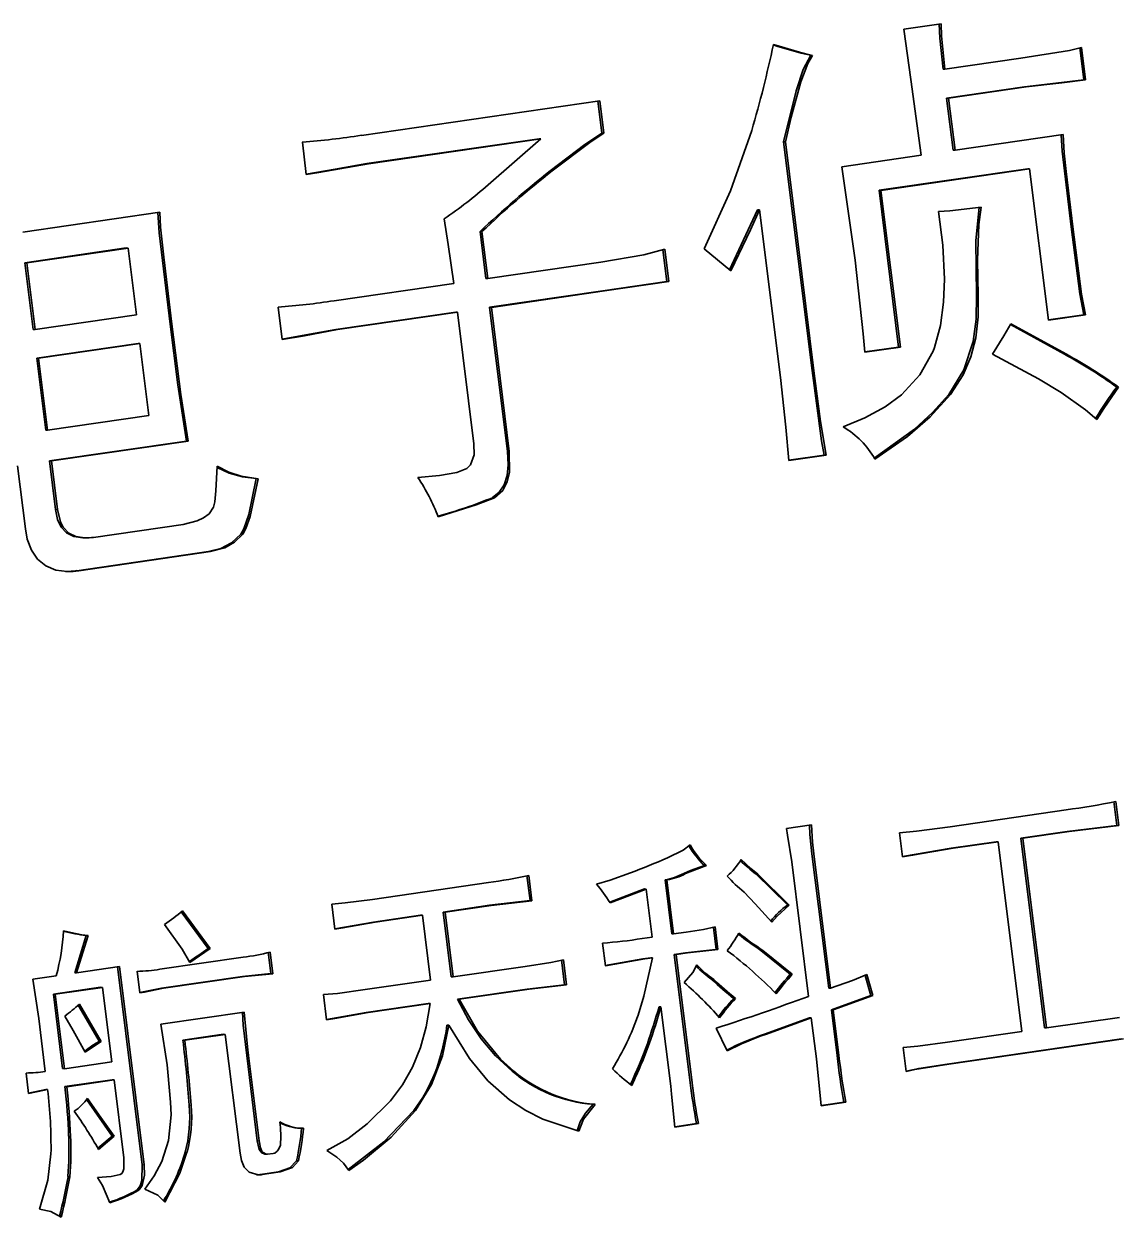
# Model space of a CAD drawing. Header units: millimetres. Extents: x -631 to 3210, y -561 to 2288.
# Drawn here: x 150.75 to 171.06, y -107.49 to -85.37 of the extents above; entities that cross this region are included whole.
import ezdxf

# ---------------------------------------------------------------- set-up
doc = ezdxf.new("R2010")
doc.units = ezdxf.units.MM
doc.layers.get('0').update_dxf_attribs({"lineweight": 18})

msp = doc.modelspace()

# ---------------------------------------------------------------- linework, layer by layer
at = {"color": 7, "lineweight": 35, "ltscale": 0.017392}
for p, q in [((167.07, -85.47), (167.759, -85.37)), ((170.438, -90.763), (169.75, -90.863))]:
    msp.add_line(p, q, dxfattribs=at)
at = {"color": 7, "lineweight": 35, "ltscale": 0.015144}
for p, q in [((170.404, -86.41), (170.33, -85.808)), ((161.432, -86.796), (161.507, -87.398)), ((155.99, -88.162), (155.916, -87.561))]:
    msp.add_line(p, q, dxfattribs=at)
at = {"color": 7, "lineweight": 35, "ltscale": 0.015147}
msp.add_line((170.364, -85.809), (170.439, -86.41), dxfattribs=at)
at = {"color": 7, "lineweight": 35, "ltscale": 0.000879148}
for p, q in [((165.342, -85.952), (165.377, -85.953)), ((167.797, -86.209), (167.832, -86.21)), ((170.404, -86.41), (170.439, -86.41)), ((167.863, -86.744), (167.898, -86.744)), ((160.305, -87.498), (160.34, -87.499)), ((166.609, -88.455), (166.644, -88.456)), ((164.358, -88.815), (164.393, -88.816)), ((159.212, -89.22), (159.247, -89.221)), ((152.684, -89.525), (152.649, -89.524)), ((150.806, -89.797), (150.77, -89.796)), ((162.675, -90.147), (162.71, -90.148)), ((158.76, -90.714), (158.795, -90.714)), ((150.924, -91.032), (150.959, -91.033)), ((152.905, -91.295), (152.87, -91.294)), ((171.016, -92.101), (171.052, -92.102)), ((153.765, -93.103), (153.8, -93.104)), ((151.227, -93.47), (151.263, -93.471)), ((155.062, -93.799), (155.098, -93.8)), ((159.442, -94.151), (159.477, -94.152)), ((162.765, -102.238), (162.801, -102.239)), ((164.454, -102.544), (164.419, -102.543)), ((164.963, -102.986), (164.998, -102.986)), ((152.211, -103.228), (152.176, -103.227)), ((160.779, -103.183), (160.814, -103.184)), ((163.544, -103.084), (163.509, -103.083)), ((151.334, -103.355), (151.299, -103.354)), ((163.913, -103.432), (163.948, -103.433)), ((165.725, -103.646), (165.761, -103.647)), ((154.452, -104.099), (154.487, -104.1)), ((152.186, -104.229), (152.151, -104.228)), ((151.471, -104.735), (151.506, -104.736)), ((151.157, -105.12), (151.192, -105.121)), ((151.512, -105.069), (151.547, -105.07)), ((161.309, -105.396), (161.345, -105.397)), ((165.96, -105.357), (165.995, -105.358)), ((163.224, -105.753), (163.26, -105.754)), ((155.806, -106.442), (155.842, -106.443)), ((152.855, -106.983), (152.89, -106.983))]:
    msp.add_line(p, q, dxfattribs=at)
at = {"color": 7, "lineweight": 35, "ltscale": 0.035597}
msp.add_line((167.832, -86.21), (169.241, -86.006), dxfattribs=at)
at = {"color": 7, "lineweight": 35, "ltscale": 0.036386}
for p, q in [((167.863, -86.744), (169.304, -86.535)), ((169.339, -86.536), (167.898, -86.744))]:
    msp.add_line(p, q, dxfattribs=at)
at = {"color": 7, "lineweight": 13, "ltscale": 0.000879148}
for p, q in [((169.304, -86.535), (169.339, -86.536)), ((157.11, -87.96), (157.145, -87.961)), ((160.513, -88.093), (160.548, -88.094)), ((168.449, -90.405), (168.414, -90.404)), ((156.536, -91.035), (156.571, -91.036)), ((167.902, -92.238), (167.937, -92.239)), ((159.719, -93.295), (159.754, -93.296)), ((154.179, -95.151), (154.214, -95.152)), ((151.735, -95.505), (151.77, -95.505)), ((170.097, -100.338), (170.132, -100.339)), ((159.384, -101.708), (159.419, -101.709)), ((163.021, -102.587), (163.056, -102.587)), ((162.228, -102.701), (162.264, -102.702)), ((160.087, -103.261), (160.122, -103.262)), ((164.485, -104.098), (164.52, -104.098)), ((157.981, -105.509), (158.016, -105.51)), ((151.584, -105.988), (151.619, -105.989)), ((155.08, -106.071), (155.115, -106.072)), ((155.137, -106.698), (155.172, -106.698))]:
    msp.add_line(p, q, dxfattribs=at)
at = {"color": 7, "lineweight": 35, "ltscale": 0.111576}
msp.add_line((157.015, -87.436), (161.432, -86.796), dxfattribs=at)
at = {"color": 7, "lineweight": 35, "ltscale": 0.015145}
msp.add_line((161.472, -87.397), (161.397, -86.796), dxfattribs=at)
at = {"color": 7, "lineweight": 35, "ltscale": 0.024403}
msp.add_line((167.984, -87.712), (167.863, -86.744), dxfattribs=at)
at = {"color": 7, "lineweight": 35, "ltscale": 0.0244}
msp.add_line((167.898, -86.744), (168.018, -87.713), dxfattribs=at)
at = {"color": 7, "lineweight": 35, "ltscale": 0.080691}
for p, q in [((157.11, -87.96), (160.305, -87.498)), ((160.34, -87.499), (157.145, -87.961))]:
    msp.add_line(p, q, dxfattribs=at)
at = {"color": 7, "lineweight": 35, "ltscale": 0.032477}
msp.add_line((159.362, -88.354), (160.34, -87.499), dxfattribs=at)
at = {"color": 7, "lineweight": 35, "ltscale": 0.00087913}
for p, q in [((161.472, -87.397), (161.507, -87.398)), ((164.875, -87.556), (164.84, -87.555)), ((165.594, -93.362), (165.629, -93.363)), ((168.781, -100.529), (168.816, -100.53)), ((164.363, -101.129), (164.328, -101.128)), ((158.11, -101.892), (158.145, -101.893)), ((151.73, -102.958), (151.695, -102.957)), ((165.676, -103.245), (165.711, -103.246)), ((166.458, -103.381), (166.493, -103.382)), ((158.25, -103.527), (158.285, -103.528)), ((158.598, -103.93), (158.633, -103.931)), ((152.389, -104.942), (152.424, -104.943)), ((155.221, -106.321), (155.256, -106.322))]:
    msp.add_line(p, q, dxfattribs=at)
at = {"color": 7, "lineweight": 35, "ltscale": 0.106863}
for p, q in [((165.367, -91.797), (164.84, -87.555)), ((164.875, -87.556), (165.402, -91.798))]:
    msp.add_line(p, q, dxfattribs=at)
at = {"color": 7, "lineweight": 35, "ltscale": 0.050644}
msp.add_line((168.018, -87.713), (170.023, -87.423), dxfattribs=at)
at = {"color": 7, "lineweight": 35, "ltscale": 0.0372}
msp.add_line((165.92, -88.017), (167.392, -87.804), dxfattribs=at)
at = {"color": 7, "lineweight": 35, "ltscale": 0.00085474}
for p, q in [((167.984, -87.712), (168.018, -87.713)), ((169.366, -88.056), (169.4, -88.057)), ((159.32, -90.088), (159.354, -90.089)), ((151.157, -92.902), (151.191, -92.903)), ((162.641, -101.236), (162.676, -101.237)), ((162.259, -101.405), (162.293, -101.406)), ((160.139, -101.621), (160.173, -101.622)), ((164.91, -101.701), (164.944, -101.702)), ((151.908, -102.269), (151.942, -102.27)), ((154.204, -102.509), (154.17, -102.508)), ((162.813, -102.617), (162.848, -102.618)), ((162.375, -102.68), (162.409, -102.681)), ((155.367, -102.975), (155.333, -102.974)), ((158.678, -103.034), (158.712, -103.035)), ((158.793, -103.448), (158.827, -103.449)), ((162.53, -103.587), (162.564, -103.588)), ((169.679, -103.98), (169.713, -103.981)), ((151.571, -106.738), (151.605, -106.739))]:
    msp.add_line(p, q, dxfattribs=at)
at = {"color": 7, "lineweight": 35, "ltscale": 0.069639}
msp.add_line((166.609, -88.455), (169.366, -88.056), dxfattribs=at)
at = {"color": 7, "lineweight": 35, "ltscale": 0.069615}
msp.add_line((169.4, -88.057), (166.644, -88.456), dxfattribs=at)
at = {"color": 7, "lineweight": 35, "ltscale": 0.070683}
msp.add_line((169.75, -90.863), (169.4, -88.057), dxfattribs=at)
at = {"color": 7, "lineweight": 35, "ltscale": 0.073209}
msp.add_line((166.972, -91.361), (166.609, -88.455), dxfattribs=at)
at = {"color": 7, "lineweight": 35, "ltscale": 0.073205}
msp.add_line((166.644, -88.456), (167.006, -91.362), dxfattribs=at)
at = {"color": 7, "lineweight": 35, "ltscale": 0.064089}
for p, q in [((150.734, -89.229), (153.271, -88.862)), ((151.227, -93.47), (153.765, -93.103)), ((153.8, -93.104), (151.263, -93.471))]:
    msp.add_line(p, q, dxfattribs=at)
at = {"color": 7, "lineweight": 35, "ltscale": 0.03066}
msp.add_line((163.839, -89.926), (164.358, -88.815), dxfattribs=at)
at = {"color": 7, "lineweight": 35, "ltscale": 0.078255}
msp.add_line((164.78, -91.922), (164.393, -88.816), dxfattribs=at)
at = {"color": 7, "lineweight": 35, "ltscale": 0.021879}
msp.add_line((159.32, -90.088), (159.212, -89.22), dxfattribs=at)
at = {"color": 7, "lineweight": 35, "ltscale": 0.021876}
msp.add_line((159.247, -89.221), (159.354, -90.089), dxfattribs=at)
at = {"color": 7, "lineweight": 35, "ltscale": 0.047463}
for p, q in [((150.77, -89.796), (152.649, -89.524)), ((152.684, -89.525), (150.806, -89.797)), ((150.959, -91.033), (152.838, -90.761)), ((150.991, -91.566), (152.87, -91.294))]:
    msp.add_line(p, q, dxfattribs=at)
at = {"color": 7, "lineweight": 35, "ltscale": 0.031132}
for p, q in [((152.838, -90.761), (152.684, -89.525)), ((150.924, -91.032), (150.77, -89.796)), ((150.806, -89.797), (150.959, -91.033))]:
    msp.add_line(p, q, dxfattribs=at)
at = {"color": 7, "lineweight": 35, "ltscale": 0.014888}
msp.add_line((162.675, -90.147), (162.601, -89.556), dxfattribs=at)
at = {"color": 7, "lineweight": 35, "ltscale": 0.015148}
for p, q in [((162.635, -89.546), (162.71, -90.148)), ((155.542, -91.219), (155.467, -90.618))]:
    msp.add_line(p, q, dxfattribs=at)
at = {"color": 7, "lineweight": 35, "ltscale": 0.015997}
msp.add_line((163.864, -89.946), (163.368, -89.542), dxfattribs=at)
at = {"color": 7, "lineweight": 35, "ltscale": 0.053013}
for p, q in [((159.354, -90.089), (161.453, -89.785)), ((159.387, -90.623), (161.485, -90.319)), ((161.519, -90.32), (159.421, -90.624))]:
    msp.add_line(p, q, dxfattribs=at)
at = {"color": 7, "lineweight": 35, "ltscale": 0.05617}
for p, q in [((156.505, -90.502), (158.728, -90.18)), ((156.536, -91.035), (158.76, -90.714)), ((158.795, -90.714), (156.571, -91.036))]:
    msp.add_line(p, q, dxfattribs=at)
at = {"color": 7, "lineweight": 35, "ltscale": 0.030047}
msp.add_line((161.485, -90.319), (162.675, -90.147), dxfattribs=at)
at = {"color": 7, "lineweight": 35, "ltscale": 0.030071}
msp.add_line((162.71, -90.148), (161.519, -90.32), dxfattribs=at)
at = {"color": 7, "lineweight": 35, "ltscale": 0.000854722}
for p, q in [((159.387, -90.623), (159.421, -90.624)), ((170.404, -90.762), (170.438, -90.763)), ((151.025, -91.567), (150.991, -91.566)), ((166.972, -91.361), (167.006, -91.362)), ((171.018, -100.228), (171.053, -100.228)), ((169.241, -100.462), (169.275, -100.463)), ((163.374, -100.972), (163.408, -100.972)), ((158.528, -101.832), (158.562, -101.833)), ((163.623, -102.528), (163.589, -102.527)), ((165.319, -103.795), (165.353, -103.796)), ((153.701, -104.208), (153.735, -104.209)), ((152.426, -105.985), (152.391, -105.984))]:
    msp.add_line(p, q, dxfattribs=at)
at = {"color": 7, "lineweight": 35, "ltscale": 0.067314}
msp.add_line((159.719, -93.295), (159.387, -90.623), dxfattribs=at)
at = {"color": 7, "lineweight": 35, "ltscale": 0.067318}
msp.add_line((159.421, -90.624), (159.754, -93.296), dxfattribs=at)
at = {"color": 7, "lineweight": 35, "ltscale": 0.061427}
msp.add_line((159.098, -93.153), (158.795, -90.714), dxfattribs=at)
at = {"color": 7, "lineweight": 35, "ltscale": 0.016552}
msp.add_line((169.749, -90.857), (170.404, -90.762), dxfattribs=at)
at = {"color": 7, "lineweight": 35, "ltscale": 0.02854}
msp.add_line((170.049, -91.493), (169.049, -90.943), dxfattribs=at)
at = {"color": 7, "lineweight": 35, "ltscale": 0.029295}
msp.add_line((169.056, -90.929), (170.083, -91.494), dxfattribs=at)
at = {"color": 7, "lineweight": 35, "ltscale": 0.047487}
for p, q in [((152.905, -91.295), (151.025, -91.567)), ((151.191, -92.903), (153.071, -92.631))]:
    msp.add_line(p, q, dxfattribs=at)
at = {"color": 7, "lineweight": 35, "ltscale": 0.033657}
for p, q in [((153.071, -92.631), (152.905, -91.295)), ((151.157, -92.902), (150.991, -91.566))]:
    msp.add_line(p, q, dxfattribs=at)
at = {"color": 7, "lineweight": 35, "ltscale": 0.033658}
msp.add_line((151.025, -91.567), (151.191, -92.903), dxfattribs=at)
at = {"color": 7, "lineweight": 35, "ltscale": 0.015763}
msp.add_line((166.348, -91.451), (166.972, -91.361), dxfattribs=at)
at = {"color": 7, "lineweight": 35, "ltscale": 0.016602}
msp.add_line((167.006, -91.362), (166.348, -91.457), dxfattribs=at)
at = {"color": 7, "lineweight": 13, "ltscale": 0.00085474}
for p, q in [((170.083, -91.494), (170.049, -91.493)), ((154.81, -94.827), (154.776, -94.827)), ((162.988, -101.118), (163.022, -101.119)), ((153.819, -105.415), (153.853, -105.416))]:
    msp.add_line(p, q, dxfattribs=at)
at = {"color": 7, "lineweight": 35, "ltscale": 0.02272}
msp.add_line((151.34, -94.372), (151.227, -93.47), dxfattribs=at)
at = {"color": 7, "lineweight": 35, "ltscale": 0.022719}
msp.add_line((151.263, -93.471), (151.375, -94.373), dxfattribs=at)
at = {"color": 7, "lineweight": 35, "ltscale": 0.016528}
msp.add_line((164.939, -93.457), (165.594, -93.362), dxfattribs=at)
at = {"color": 7, "lineweight": 35, "ltscale": 0.017416}
msp.add_line((165.629, -93.363), (164.939, -93.463), dxfattribs=at)
at = {"color": 7, "lineweight": 35, "ltscale": 0.029451}
msp.add_line((150.781, -94.731), (150.636, -93.562), dxfattribs=at)
at = {"color": 7, "lineweight": 13, "ltscale": 0.00087913}
for p, q in [((151.34, -94.372), (151.375, -94.373)), ((167.946, -100.65), (167.981, -100.65)), ((157.233, -102.019), (157.268, -102.02)), ((154.807, -103.028), (154.843, -103.029)), ((153.305, -103.245), (153.34, -103.246)), ((157.101, -103.693), (157.137, -103.694)), ((162.313, -104.274), (162.348, -104.275)), ((152.946, -106.516), (152.981, -106.517)), ((155.471, -106.649), (155.506, -106.65))]:
    msp.add_line(p, q, dxfattribs=at)
at = {"color": 7, "lineweight": 35, "ltscale": 0.041912}
msp.add_line((152.045, -94.888), (153.704, -94.647), dxfattribs=at)
at = {"color": 7, "lineweight": 35, "ltscale": 0.001026}
msp.add_line((151.845, -94.898), (151.886, -94.899), dxfattribs=at)
at = {"color": 7, "lineweight": 35, "ltscale": 0.061721}
for p, q in [((151.735, -95.505), (154.179, -95.151)), ((154.214, -95.152), (151.77, -95.505))]:
    msp.add_line(p, q, dxfattribs=at)
at = {"color": 7, "lineweight": 35, "ltscale": 0.054345}
msp.add_line((167.931, -100.25), (170.082, -99.938), dxfattribs=at)
at = {"color": 7, "lineweight": 35, "ltscale": 0.01122}
for p, q in [((171.018, -100.228), (170.963, -99.782)), ((167.044, -100.809), (166.988, -100.363)), ((167.114, -104.788), (167.058, -104.343))]:
    msp.add_line(p, q, dxfattribs=at)
at = {"color": 7, "lineweight": 35, "ltscale": 0.011216}
msp.add_line((170.998, -99.783), (171.053, -100.228), dxfattribs=at)
at = {"color": 7, "lineweight": 35, "ltscale": 0.011594}
msp.add_line((164.895, -100.281), (165.354, -100.215), dxfattribs=at)
at = {"color": 7, "lineweight": 35, "ltscale": 0.02161}
for p, q in [((169.241, -100.462), (170.097, -100.338)), ((158.528, -101.832), (159.384, -101.708))]:
    msp.add_line(p, q, dxfattribs=at)
at = {"color": 7, "lineweight": 35, "ltscale": 0.021634}
for p, q in [((170.132, -100.339), (169.275, -100.463)), ((159.419, -101.709), (158.562, -101.833))]:
    msp.add_line(p, q, dxfattribs=at)
at = {"color": 7, "lineweight": 35, "ltscale": 0.023212}
msp.add_line((170.097, -100.338), (171.018, -100.228), dxfattribs=at)
at = {"color": 7, "lineweight": 35, "ltscale": 0.023188}
msp.add_line((171.053, -100.228), (170.132, -100.339), dxfattribs=at)
at = {"color": 7, "lineweight": 35, "ltscale": 0.021092}
for p, q in [((167.946, -100.65), (168.781, -100.529)), ((168.816, -100.53), (167.981, -100.65))]:
    msp.add_line(p, q, dxfattribs=at)
at = {"color": 7, "lineweight": 35, "ltscale": 0.088632}
for p, q in [((169.254, -104.048), (168.816, -100.53)), ((169.275, -100.463), (169.713, -103.981))]:
    msp.add_line(p, q, dxfattribs=at)
at = {"color": 7, "lineweight": 35, "ltscale": 0.088631}
msp.add_line((169.679, -103.98), (169.241, -100.462), dxfattribs=at)
at = {"color": 7, "lineweight": 35, "ltscale": 0.062829}
for p, q in [((165.676, -103.245), (165.365, -100.751)), ((165.4, -100.752), (165.711, -103.246))]:
    msp.add_line(p, q, dxfattribs=at)
at = {"color": 7, "lineweight": 35, "ltscale": 0.022881}
msp.add_line((167.044, -100.803), (167.946, -100.65), dxfattribs=at)
at = {"color": 7, "lineweight": 35, "ltscale": 0.010316}
msp.add_line((163.408, -100.972), (163.022, -101.119), dxfattribs=at)
at = {"color": 7, "lineweight": 35, "ltscale": 0.062826}
msp.add_line((165.304, -103.395), (164.994, -100.902), dxfattribs=at)
at = {"color": 7, "lineweight": 35, "ltscale": 0.05432}
msp.add_line((157.216, -101.597), (159.366, -101.286), dxfattribs=at)
at = {"color": 7, "lineweight": 35, "ltscale": 0.011781}
for p, q in [((160.139, -101.621), (160.08, -101.154)), ((156.519, -102.151), (156.461, -101.684))]:
    msp.add_line(p, q, dxfattribs=at)
at = {"color": 7, "lineweight": 35, "ltscale": 0.011779}
for p, q in [((160.115, -101.155), (160.173, -101.622)), ((156.366, -103.828), (156.308, -103.36))]:
    msp.add_line(p, q, dxfattribs=at)
at = {"color": 7, "lineweight": 35, "ltscale": 0.025242}
msp.add_line((162.765, -102.238), (162.641, -101.236), dxfattribs=at)
at = {"color": 7, "lineweight": 35, "ltscale": 0.025245}
msp.add_line((162.676, -101.237), (162.801, -102.239), dxfattribs=at)
at = {"color": 7, "lineweight": 35, "ltscale": 0.020422}
msp.add_line((164.91, -101.701), (164.328, -101.128), dxfattribs=at)
at = {"color": 7, "lineweight": 35, "ltscale": 0.020405}
msp.add_line((164.363, -101.129), (164.944, -101.702), dxfattribs=at)
at = {"color": 7, "lineweight": 35, "ltscale": 0.017193}
msp.add_line((161.616, -101.65), (162.259, -101.405), dxfattribs=at)
at = {"color": 7, "lineweight": 35, "ltscale": 0.017903}
msp.add_line((162.293, -101.406), (161.624, -101.661), dxfattribs=at)
at = {"color": 7, "lineweight": 35, "ltscale": 0.02244}
msp.add_line((162.404, -102.297), (162.293, -101.406), dxfattribs=at)
at = {"color": 7, "lineweight": 35, "ltscale": 0.018996}
msp.add_line((159.384, -101.708), (160.139, -101.621), dxfattribs=at)
at = {"color": 7, "lineweight": 35, "ltscale": 0.018971}
for p, q in [((160.173, -101.622), (159.419, -101.709)), ((153.701, -104.208), (154.452, -104.099))]:
    msp.add_line(p, q, dxfattribs=at)
at = {"color": 7, "lineweight": 35, "ltscale": 0.021044}
msp.add_line((154.17, -102.508), (153.671, -101.83), dxfattribs=at)
at = {"color": 7, "lineweight": 35, "ltscale": 0.021609}
msp.add_line((153.692, -101.812), (154.204, -102.509), dxfattribs=at)
at = {"color": 7, "lineweight": 35, "ltscale": 0.022152}
for p, q in [((157.233, -102.019), (158.11, -101.892)), ((158.145, -101.893), (157.268, -102.02)), ((151.299, -103.354), (152.176, -103.227)), ((152.211, -103.228), (151.334, -103.355)), ((165.353, -103.796), (164.52, -104.098)), ((151.506, -104.736), (152.383, -104.609)), ((151.512, -105.069), (152.389, -104.942)), ((152.424, -104.943), (151.547, -105.07))]:
    msp.add_line(p, q, dxfattribs=at)
at = {"color": 7, "lineweight": 35, "ltscale": 0.030292}
for p, q in [((158.295, -103.095), (158.145, -101.893)), ((158.562, -101.833), (158.712, -103.035))]:
    msp.add_line(p, q, dxfattribs=at)
at = {"color": 7, "lineweight": 35, "ltscale": 0.030291}
msp.add_line((158.678, -103.034), (158.528, -101.832), dxfattribs=at)
at = {"color": 7, "lineweight": 35, "ltscale": 0.018146}
msp.add_line((156.518, -102.145), (157.233, -102.019), dxfattribs=at)
at = {"color": 7, "lineweight": 35, "ltscale": 0.010362}
msp.add_line((163.589, -102.527), (163.537, -102.116), dxfattribs=at)
at = {"color": 7, "lineweight": 35, "ltscale": 0.010658}
msp.add_line((163.57, -102.105), (163.623, -102.528), dxfattribs=at)
at = {"color": 7, "lineweight": 35, "ltscale": 0.018007}
msp.add_line((151.695, -102.957), (151.908, -102.269), dxfattribs=at)
at = {"color": 7, "lineweight": 35, "ltscale": 0.017999}
msp.add_line((151.942, -102.27), (151.73, -102.958), dxfattribs=at)
at = {"color": 7, "lineweight": 35, "ltscale": 0.004761}
msp.add_line((162.216, -102.324), (162.404, -102.297), dxfattribs=at)
at = {"color": 7, "lineweight": 35, "ltscale": 0.005797}
msp.add_line((162.801, -102.239), (163.03, -102.206), dxfattribs=at)
at = {"color": 7, "lineweight": 35, "ltscale": 0.011317}
msp.add_line((154.204, -102.509), (153.832, -102.767), dxfattribs=at)
at = {"color": 7, "lineweight": 35, "ltscale": 0.010097}
msp.add_line((155.333, -102.974), (155.283, -102.574), dxfattribs=at)
at = {"color": 7, "lineweight": 35, "ltscale": 0.010098}
for p, q in [((155.317, -102.574), (155.367, -102.975)), ((152.903, -103.332), (152.853, -102.931))]:
    msp.add_line(p, q, dxfattribs=at)
at = {"color": 7, "lineweight": 35, "ltscale": 0.010659}
msp.add_line((161.535, -102.83), (161.482, -102.407), dxfattribs=at)
at = {"color": 7, "lineweight": 35, "ltscale": 0.005255}
msp.add_line((162.813, -102.617), (163.021, -102.587), dxfattribs=at)
at = {"color": 7, "lineweight": 35, "ltscale": 0.060022}
msp.add_line((163.109, -104.999), (162.813, -102.617), dxfattribs=at)
at = {"color": 7, "lineweight": 35, "ltscale": 0.005279}
msp.add_line((163.056, -102.587), (162.848, -102.618), dxfattribs=at)
at = {"color": 7, "lineweight": 35, "ltscale": 0.060024}
msp.add_line((162.848, -102.618), (163.144, -105), dxfattribs=at)
at = {"color": 7, "lineweight": 35, "ltscale": 0.017532}
for p, q in [((164.963, -102.986), (164.419, -102.543)), ((164.454, -102.544), (164.998, -102.986))]:
    msp.add_line(p, q, dxfattribs=at)
at = {"color": 7, "lineweight": 35, "ltscale": 0.020055}
msp.add_line((151.73, -102.958), (152.524, -102.843), dxfattribs=at)
at = {"color": 7, "lineweight": 35, "ltscale": 0.092559}
for p, q in [((152.946, -106.516), (152.489, -102.842)), ((152.524, -102.843), (152.981, -106.517))]:
    msp.add_line(p, q, dxfattribs=at)
at = {"color": 7, "lineweight": 35, "ltscale": 0.039026}
for p, q in [((153.274, -102.893), (154.819, -102.669)), ((153.295, -103.91), (154.84, -103.686))]:
    msp.add_line(p, q, dxfattribs=at)
at = {"color": 7, "lineweight": 35, "ltscale": 0.033771}
msp.add_line((158.712, -103.035), (160.049, -102.842), dxfattribs=at)
at = {"color": 7, "lineweight": 35, "ltscale": 0.011782}
for p, q in [((160.779, -103.183), (160.721, -102.716)), ((160.756, -102.717), (160.814, -103.184))]:
    msp.add_line(p, q, dxfattribs=at)
at = {"color": 7, "lineweight": 35, "ltscale": 0.017629}
msp.add_line((161.534, -102.824), (162.228, -102.701), dxfattribs=at)
at = {"color": 7, "lineweight": 35, "ltscale": 0.018492}
msp.add_line((162.264, -102.702), (161.535, -102.83), dxfattribs=at)
at = {"color": 7, "lineweight": 35, "ltscale": 0.0037}
msp.add_line((162.228, -102.701), (162.375, -102.68), dxfattribs=at)
at = {"color": 7, "lineweight": 35, "ltscale": 0.003676}
msp.add_line((162.409, -102.681), (162.264, -102.702), dxfattribs=at)
at = {"color": 7, "lineweight": 35, "ltscale": 0.011076}
for p, q in [((150.916, -103.076), (151.354, -103.012)), ((163.26, -105.754), (162.821, -105.818))]:
    msp.add_line(p, q, dxfattribs=at)
at = {"color": 7, "lineweight": 35, "ltscale": 0.037965}
for p, q in [((153.305, -103.245), (154.807, -103.028)), ((154.843, -103.029), (153.34, -103.246))]:
    msp.add_line(p, q, dxfattribs=at)
at = {"color": 7, "lineweight": 35, "ltscale": 0.013202}
msp.add_line((154.807, -103.028), (155.333, -102.974), dxfattribs=at)
at = {"color": 7, "lineweight": 35, "ltscale": 0.013178}
msp.add_line((155.367, -102.975), (154.843, -103.029), dxfattribs=at)
at = {"color": 7, "lineweight": 35, "ltscale": 0.009735}
msp.add_line((166.458, -103.381), (166.35, -103.007), dxfattribs=at)
at = {"color": 7, "lineweight": 35, "ltscale": 0.010194}
msp.add_line((166.38, -102.99), (166.493, -103.382), dxfattribs=at)
at = {"color": 7, "lineweight": 35, "ltscale": 0.018509}
msp.add_line((151.028, -103.807), (150.916, -103.076), dxfattribs=at)
at = {"color": 7, "lineweight": 35, "ltscale": 0.03478}
for p, q in [((152.383, -104.609), (152.211, -103.228)), ((151.471, -104.735), (151.299, -103.354)), ((151.334, -103.355), (151.506, -104.736))]:
    msp.add_line(p, q, dxfattribs=at)
at = {"color": 7, "lineweight": 35, "ltscale": 0.010233}
msp.add_line((152.903, -103.326), (153.305, -103.245), dxfattribs=at)
at = {"color": 7, "lineweight": 35, "ltscale": 0.030589}
msp.add_line((157.084, -103.271), (158.295, -103.095), dxfattribs=at)
at = {"color": 7, "lineweight": 35, "ltscale": 0.032686}
msp.add_line((158.793, -103.448), (160.087, -103.261), dxfattribs=at)
at = {"color": 7, "lineweight": 35, "ltscale": 0.03271}
msp.add_line((160.122, -103.262), (158.827, -103.449), dxfattribs=at)
at = {"color": 7, "lineweight": 35, "ltscale": 0.017418}
for p, q in [((160.087, -103.261), (160.779, -103.183)), ((160.814, -103.184), (160.122, -103.262))]:
    msp.add_line(p, q, dxfattribs=at)
at = {"color": 7, "lineweight": 35, "ltscale": 0.019469}
msp.add_line((165.725, -103.646), (166.458, -103.381), dxfattribs=at)
at = {"color": 7, "lineweight": 35, "ltscale": 0.01947}
msp.add_line((166.493, -103.382), (165.761, -103.647), dxfattribs=at)
at = {"color": 7, "lineweight": 35, "ltscale": 0.019357}
msp.add_line((152.151, -104.228), (151.76, -103.56), dxfattribs=at)
at = {"color": 7, "lineweight": 35, "ltscale": 0.019982}
msp.add_line((151.782, -103.54), (152.186, -104.229), dxfattribs=at)
at = {"color": 7, "lineweight": 35, "ltscale": 0.018664}
msp.add_line((156.366, -103.822), (157.101, -103.693), dxfattribs=at)
at = {"color": 7, "lineweight": 35, "ltscale": 0.02901}
for p, q in [((157.101, -103.693), (158.25, -103.527)), ((158.285, -103.528), (157.137, -103.694))]:
    msp.add_line(p, q, dxfattribs=at)
at = {"color": 7, "lineweight": 35, "ltscale": 0.037026}
msp.add_line((162.748, -105.058), (162.564, -103.588), dxfattribs=at)
at = {"color": 7, "lineweight": 35, "ltscale": 0.021317}
for p, q in [((165.831, -104.492), (165.725, -103.646)), ((165.761, -103.647), (165.866, -104.493))]:
    msp.add_line(p, q, dxfattribs=at)
at = {"color": 7, "lineweight": 35, "ltscale": 0.024683}
msp.add_line((151.15, -104.787), (151.028, -103.807), dxfattribs=at)
at = {"color": 7, "lineweight": 35, "ltscale": 0.019067}
msp.add_line((153.409, -104.664), (153.295, -103.91), dxfattribs=at)
at = {"color": 7, "lineweight": 35, "ltscale": 0.022175}
msp.add_line((164.485, -104.098), (165.319, -103.795), dxfattribs=at)
at = {"color": 7, "lineweight": 35, "ltscale": 0.019075}
msp.add_line((165.448, -104.553), (165.353, -103.796), dxfattribs=at)
at = {"color": 7, "lineweight": 35, "ltscale": 0.034289}
msp.add_line((169.713, -103.981), (171.07, -103.785), dxfattribs=at)
at = {"color": 7, "lineweight": 35, "ltscale": 0.018995}
msp.add_line((154.487, -104.1), (153.735, -104.209), dxfattribs=at)
at = {"color": 7, "lineweight": 35, "ltscale": 0.055536}
msp.add_line((154.762, -106.304), (154.487, -104.1), dxfattribs=at)
at = {"color": 7, "lineweight": 35, "ltscale": 0.011736}
msp.add_line((163.793, -104.408), (163.592, -103.983), dxfattribs=at)
at = {"color": 7, "lineweight": 35, "ltscale": 0.034807}
msp.add_line((167.876, -104.247), (169.254, -104.048), dxfattribs=at)
at = {"color": 7, "lineweight": 35, "ltscale": 0.008905}
msp.add_line((152.186, -104.229), (151.892, -104.43), dxfattribs=at)
at = {"color": 7, "lineweight": 35, "ltscale": 0.081752}
for p, q in [((167.87, -104.65), (171.106, -104.182)), ((171.141, -104.183), (167.905, -104.651))]:
    msp.add_line(p, q, dxfattribs=at)
at = {"color": 7, "lineweight": 35, "ltscale": 0.039827}
msp.add_line((155.08, -106.071), (154.884, -104.49), dxfattribs=at)
at = {"color": 7, "lineweight": 35, "ltscale": 0.039828}
msp.add_line((154.919, -104.491), (155.115, -106.072), dxfattribs=at)
at = {"color": 7, "lineweight": 35, "ltscale": 0.021894}
msp.add_line((165.535, -105.425), (165.448, -104.553), dxfattribs=at)
at = {"color": 7, "lineweight": 35, "ltscale": 0.009536}
msp.add_line((150.84, -105.195), (150.793, -104.816), dxfattribs=at)
at = {"color": 7, "lineweight": 13, "ltscale": 0.000854722}
for p, q in [((159.804, -104.781), (159.838, -104.782)), ((153.743, -106.286), (153.777, -106.286))]:
    msp.add_line(p, q, dxfattribs=at)
at = {"color": 7, "lineweight": 35, "ltscale": 0.036465}
msp.add_line((152.604, -106.39), (152.424, -104.943), dxfattribs=at)
at = {"color": 7, "lineweight": 35, "ltscale": 0.008139}
msp.add_line((150.839, -105.189), (151.157, -105.12), dxfattribs=at)
at = {"color": 7, "lineweight": 35, "ltscale": 0.020604}
msp.add_line((152.391, -105.984), (151.917, -105.311), dxfattribs=at)
at = {"color": 7, "lineweight": 35, "ltscale": 0.010731}
msp.add_line((165.535, -105.419), (165.96, -105.357), dxfattribs=at)
at = {"color": 7, "lineweight": 35, "ltscale": 0.011619}
msp.add_line((165.995, -105.358), (165.535, -105.425), dxfattribs=at)
at = {"color": 7, "lineweight": 35, "ltscale": 0.000903555}
msp.add_line((155.873, -105.839), (155.909, -105.84), dxfattribs=at)
at = {"color": 7, "lineweight": 35, "ltscale": 0.000683604}
msp.add_line((155.909, -105.84), (155.936, -105.84), dxfattribs=at)
at = {"color": 7, "lineweight": 35, "ltscale": 0.010213}
msp.add_line((162.82, -105.812), (163.224, -105.753), dxfattribs=at)
at = {"color": 7, "lineweight": 35, "ltscale": 0.008718}
msp.add_line((152.126, -106.21), (152.391, -105.984), dxfattribs=at)
at = {"color": 7, "lineweight": 35, "ltscale": 0.009467}
msp.add_line((152.426, -105.985), (152.138, -106.231), dxfattribs=at)
at = {"color": 7, "lineweight": 35, "ltscale": 0.000440359}
msp.add_line((155.256, -106.322), (155.273, -106.321), dxfattribs=at)
at = {"color": 7, "lineweight": 35, "ltscale": 0.002639}
msp.add_line((155.273, -106.321), (155.378, -106.306), dxfattribs=at)
at = {"color": 7, "lineweight": 35, "ltscale": 0.008437}
for p, q in [((155.137, -106.698), (155.471, -106.649)), ((155.506, -106.65), (155.172, -106.698))]:
    msp.add_line(p, q, dxfattribs=at)
at = {"color": 7, "lineweight": 35}
for points in [[(167.797, -86.209), (167.734, -85.634), (167.724, -85.37)], [(167.759, -85.37), (167.765, -85.594), (167.832, -86.21)], [(167.392, -87.804), (167.201, -86.403), (167.07, -85.47)], [(164.65, -85.752), (165.134, -85.895), (165.377, -85.953)], [(169.241, -86.006), (170.141, -85.861), (170.364, -85.809)], [(164.84, -87.555), (165.072, -86.608), (165.205, -86.216), (165.342, -85.952)], [(165.377, -85.953), (165.288, -86.107), (165.157, -86.446), (164.978, -87.097), (164.875, -87.556)], [(169.304, -86.535), (169.886, -86.466), (170.404, -86.41)], [(170.439, -86.41), (169.999, -86.46), (169.339, -86.536)], [(163.368, -89.542), (163.856, -88.465), (164.248, -87.344)], [(160.513, -88.093), (161.156, -87.606), (161.472, -87.397)], [(161.507, -87.398), (161.244, -87.569), (160.548, -88.094)], [(170.169, -89.13), (170.006, -87.728), (169.988, -87.428)], [(170.023, -87.423), (170.044, -87.766), (170.08, -88.108), (170.204, -89.131)], [(155.99, -88.156), (156.527, -88.06), (157.11, -87.96)], [(157.145, -87.961), (156.222, -88.124), (155.99, -88.162)], [(166.168, -89.749), (165.971, -88.363), (165.92, -88.017)], [(153.463, -90.936), (153.264, -89.24), (153.237, -88.867)], [(153.271, -88.862), (153.288, -89.136), (153.347, -89.694), (153.498, -90.937)], [(164.393, -88.816), (164.225, -89.19), (163.864, -89.946)], [(167.639, -91.369), (167.749, -90.958), (167.806, -90.531), (167.821, -90.103), (167.791, -89.472), (167.713, -88.845)], [(167.713, -88.845), (167.923, -88.837), (168.5, -88.765)], [(168.414, -90.404), (168.407, -89.394), (168.465, -88.77)], [(168.5, -88.765), (168.46, -89.087), (168.435, -89.748), (168.449, -90.405)], [(158.728, -90.18), (158.617, -89.462), (158.548, -88.982)], [(170.404, -90.762), (170.331, -90.375), (170.169, -89.13)], [(170.204, -89.131), (170.366, -90.38), (170.438, -90.763)], [(161.453, -89.785), (162.245, -89.648), (162.635, -89.546)], [(166.348, -91.457), (166.313, -91.115), (166.168, -89.749)], [(167.902, -92.238), (168.182, -91.784), (168.352, -91.259), (168.409, -90.842), (168.414, -90.404)], [(168.449, -90.405), (168.447, -90.798), (168.402, -91.187), (168.312, -91.541), (168.172, -91.877), (167.937, -92.239)], [(153.765, -93.103), (153.605, -92.06), (153.463, -90.936)], [(153.498, -90.937), (153.664, -92.24), (153.8, -93.104)], [(155.541, -91.213), (156.051, -91.123), (156.536, -91.035)], [(156.571, -91.036), (155.954, -91.149), (155.542, -91.219)], [(168.712, -91.489), (168.921, -91.154), (169.056, -90.929)], [(165.946, -92.841), (166.344, -92.675), (166.723, -92.467), (167.023, -92.243), (167.367, -91.878), (167.614, -91.434), (167.639, -91.369)], [(170.648, -92.705), (170.44, -92.522), (169.989, -92.205), (169.567, -91.952), (168.712, -91.489)], [(164.939, -93.463), (164.879, -92.846), (164.78, -91.922)], [(165.594, -93.362), (165.543, -93.1), (165.367, -91.797)], [(165.402, -91.798), (165.523, -92.74), (165.629, -93.363)], [(171.052, -92.102), (170.775, -92.498), (170.648, -92.705)], [(166.521, -93.42), (167.269, -92.879), (167.601, -92.573), (167.902, -92.238)], [(167.937, -92.239), (167.557, -92.652), (167.137, -93.016), (166.531, -93.437)], [(158.965, -93.614), (159.035, -93.545), (159.102, -93.356), (159.098, -93.153)], [(159.442, -94.151), (159.568, -94.051), (159.659, -93.915), (159.715, -93.74), (159.733, -93.542), (159.719, -93.295)], [(159.754, -93.296), (159.759, -93.68), (159.717, -93.859), (159.631, -94.018), (159.477, -94.152)], [(154.27, -94.328), (154.293, -94.23), (154.312, -94.027), (154.336, -93.57)], [(155.062, -93.799), (154.804, -93.763), (154.557, -93.697), (154.334, -93.591)], [(154.336, -93.57), (154.551, -93.682), (154.781, -93.752), (155.098, -93.8)], [(158.06, -93.779), (158.459, -93.742), (158.778, -93.688), (158.965, -93.614)], [(154.776, -94.827), (154.831, -94.728), (154.922, -94.462), (155.062, -93.799)], [(155.098, -93.8), (154.947, -94.499), (154.869, -94.724), (154.81, -94.827)], [(159.477, -94.152), (159.14, -94.283), (158.437, -94.506)], [(151.845, -94.898), (151.682, -94.874), (151.546, -94.806), (151.445, -94.697), (151.379, -94.554), (151.34, -94.372)], [(151.375, -94.373), (151.429, -94.597), (151.481, -94.699), (151.584, -94.809), (151.716, -94.874), (151.886, -94.899)], [(153.704, -94.647), (153.963, -94.583), (154.085, -94.526), (154.187, -94.451), (154.27, -94.328)], [(151.557, -95.521), (151.346, -95.494), (151.158, -95.418), (151.007, -95.294), (150.893, -95.127), (150.816, -94.918), (150.781, -94.731)], [(154.179, -95.151), (154.407, -95.093), (154.604, -94.992), (154.776, -94.827)], [(154.81, -94.827), (154.661, -94.977), (154.479, -95.079), (154.214, -95.152)], [(164.994, -100.902), (164.915, -100.405), (164.895, -100.281)], [(165.365, -100.751), (165.325, -100.394), (165.32, -100.214)], [(165.354, -100.215), (165.374, -100.538), (165.4, -100.752)], [(166.988, -100.363), (167.301, -100.335), (167.931, -100.25)], [(162.688, -100.827), (162.976, -100.684), (163.105, -100.586)], [(164.053, -100.856), (164.235, -101.024), (164.363, -101.129)], [(167.981, -100.65), (167.231, -100.779), (167.044, -100.809)], [(162.988, -101.118), (163.113, -101.061), (163.374, -100.972)], [(161.368, -101.313), (161.624, -101.243), (162, -101.106)], [(164.623, -102.021), (164.315, -101.682), (164.106, -101.461)], [(156.461, -101.684), (156.712, -101.664), (157.216, -101.597)], [(164.944, -101.702), (164.72, -101.906), (164.623, -102.021)], [(153.832, -102.767), (153.689, -102.523), (153.362, -102.064)], [(157.268, -102.02), (156.669, -102.126), (156.519, -102.151)], [(163.03, -102.206), (163.356, -102.156), (163.57, -102.105)], [(163.021, -102.587), (163.522, -102.535), (163.589, -102.527)], [(163.623, -102.528), (163.396, -102.55), (163.056, -102.587)], [(160.049, -102.842), (160.521, -102.768), (160.756, -102.717)], [(162.141, -103.742), (162.247, -103.394), (162.409, -102.681)], [(162.998, -103.14), (163.155, -102.956), (163.233, -102.811)], [(165.711, -103.246), (166.116, -103.104), (166.38, -102.99)], [(153.34, -103.246), (152.991, -103.316), (152.903, -103.332)], [(156.308, -103.36), (156.566, -103.34), (157.084, -103.271)], [(159.804, -104.781), (159.5, -104.497), (159.231, -104.181), (158.996, -103.83), (158.793, -103.448)], [(158.827, -103.449), (159.164, -104.04), (159.593, -104.557), (159.838, -104.782)], [(154.884, -104.49), (154.819, -103.931), (154.805, -103.686)], [(154.84, -103.686), (154.898, -104.331), (154.919, -104.491)], [(157.137, -103.694), (156.52, -103.803), (156.366, -103.828)], [(157.548, -105.329), (157.775, -105.035), (157.958, -104.709), (158.105, -104.343), (158.21, -103.961), (158.285, -103.528)], [(151.892, -104.43), (151.665, -104.028), (151.512, -103.76)], [(158.633, -103.931), (158.515, -104.495), (158.313, -105.03), (158.016, -105.51)], [(159.756, -105.315), (159.356, -104.962), (159.013, -104.548), (158.633, -103.931)], [(167.058, -104.343), (167.33, -104.32), (167.876, -104.247)], [(153.474, -105.357), (153.425, -104.802), (153.409, -104.664)], [(167.113, -104.779), (167.347, -104.731), (167.87, -104.65)], [(167.905, -104.651), (167.27, -104.753), (167.114, -104.788)], [(162.821, -105.818), (162.764, -105.21), (162.748, -105.058)], [(151.192, -105.121), (151.015, -105.159), (150.84, -105.195)], [(151.935, -105.286), (152.178, -105.638), (152.426, -105.985)], [(153.435, -106.066), (153.486, -105.594), (153.474, -105.357)], [(156.37, -106.253), (156.761, -106.035), (157.117, -105.757), (157.548, -105.329)], [(161.045, -105.894), (160.373, -105.671), (160.057, -105.512), (159.756, -105.315)], [(161.012, -105.885), (161.065, -105.724), (161.165, -105.56), (161.309, -105.396)], [(161.345, -105.397), (161.128, -105.672), (161.045, -105.894)], [(156.767, -106.607), (157.43, -106.094), (157.981, -105.509)], [(158.016, -105.51), (157.561, -106.006), (157.049, -106.432), (156.778, -106.625)], [(152.995, -106.968), (153.168, -106.721), (153.312, -106.454), (153.435, -106.066)], [(155.221, -106.321), (155.162, -106.298), (155.118, -106.231), (155.08, -106.071)], [(155.115, -106.072), (155.141, -106.202), (155.168, -106.263), (155.187, -106.289), (155.246, -106.321), (155.256, -106.322)], [(155.378, -106.306), (155.404, -106.299), (155.449, -106.266), (155.474, -106.232), (155.508, -106.151)], [(151.043, -107.341), (151.195, -106.801), (151.255, -106.313)], [(153.777, -106.286), (153.643, -106.671), (153.365, -107.209)], [(155.094, -106.704), (154.928, -106.657), (154.839, -106.562), (154.787, -106.438), (154.762, -106.304)], [(156.778, -106.625), (156.678, -106.488), (156.554, -106.376), (156.37, -106.253)], [(152.536, -106.695), (152.566, -106.679), (152.587, -106.649), (152.604, -106.591), (152.604, -106.39)], [(152.855, -106.983), (152.906, -106.905), (152.938, -106.806), (152.946, -106.516)], [(152.981, -106.517), (152.987, -106.712), (152.943, -106.903), (152.89, -106.983)], [(155.471, -106.649), (155.684, -106.572), (155.806, -106.442)], [(155.842, -106.443), (155.731, -106.565), (155.506, -106.65)], [(152.118, -106.755), (152.371, -106.735), (152.536, -106.695)], [(152.346, -107.221), (152.208, -106.902), (152.118, -106.755)], [(153.365, -107.209), (153.234, -107.083), (152.995, -106.968)], [(151.444, -107.487), (151.252, -107.386), (151.043, -107.341)]]:
    msp.add_lwpolyline(points, dxfattribs=at)
for centre, radius, start, end in [((144.371, -81.467), 20.727, 343.5303, 348.0681), ((166.97, -78.729), 7.405, 251.732, 257.2989), ((154.946, -74.261), 13.335, 274.169, 278.9286), ((172.316, -103.01), 19.023, 128.3534, 133.5399), ((172.044, -102.656), 18.554, 128.2891, 133.6066), ((153.906, -82.14), 8.268, 304.1515, 311.2838), ((154.731, -79.504), 11.139, 273.7889, 279.162), ((165.563, -99.72), 9.37, 54.4046, 61.4004), ((165.501, -99.876), 9.552, 54.471, 61.3332), ((176.729, -96.389), 7.142, 143.1135, 148.7375), ((165.143, -94.215), 1.591, 29.2905, 59.6914), ((154.851, -95.915), 3.853, 21.4441, 33.6517), ((155.834, -85.212), 9.641, 285.6463, 291.9866), ((151.892, -93.888), 1.011, 269.6122, 278.6291), ((151.537, -94.178), 1.341, 269.3328, 278.5355), ((151.565, -94.125), 1.396, 269.6762, 278.4713), ((168.585, -88.212), 11.82, 277.2729, 281.7773), ((164.542, -99.74), 1.697, 210.6659, 226.5176), ((164.594, -99.728), 1.719, 209.9563, 226.3965), ((156.205, -85.824), 16.344, 290.7673, 293.3713), ((163.052, -100.28), 1.155, 309.954, 330.0789), ((166.521, -98.269), 3.603, 226.4321, 232.5092), ((158.317, -93.002), 8.349, 277.2161, 282.4357), ((162.456, -100.131), 1.121, 279.5283, 298.3313), ((162.501, -100.164), 1.088, 279.245, 298.6269), ((165.936, -99.204), 2.906, 222.4795, 230.9643), ((158.801, -103.47), 3.353, 32.6502, 40.0408), ((166.078, -103.219), 1.915, 127.6066, 140.4316), ((150.265, -97.645), 5.397, 305.0318, 309.4401), ((147.587, -101.991), 3.903, 344.8309, 357.2581), ((152.362, -98.968), 3.328, 254.7161, 262.7645), ((152.37, -98.733), 3.566, 255.6194, 262.5525), ((160.973, -94.815), 7.61, 273.8395, 279.4001), ((161.079, -100.518), 3.391, 323.2284, 329.8225), ((167.84, -97.331), 6.234, 231.9713, 236.7233), ((167.719, -97.551), 5.965, 231.553, 236.8167), ((146.88, -92.315), 12.532, 303.6431, 305.571), ((154.383, -98.964), 3.73, 276.7207, 284.5194), ((159.028, -108.877), 7.923, 44.2626, 53.0076), ((164.428, -101.73), 1.636, 222.5062, 235.8297), ((164.49, -101.697), 1.679, 221.5669, 235.6896), ((152.813, -100.239), 2.693, 270.8515, 279.8425), ((169.667, -107.168), 6.294, 138.3536, 142.3709), ((169.238, -106.782), 5.69, 138.1651, 142.8555), ((158.299, -108.52), 7.143, 41.4375, 48.8635), ((167.477, -98.876), 5.784, 226.6691, 231.9683), ((167.501, -98.89), 5.766, 226.6608, 231.9765), ((150.442, -62.998), 43.044, 287.7876, 290.1977), ((166.808, -106.115), 3.946, 137.1762, 143.5577), ((166.779, -106.062), 3.863, 137.1159, 144.0278), ((150.108, -101.762), 2.441, 305.0806, 313.2723), ((150.177, -100.077), 12.842, 340.9238, 344.1353), ((150.255, -100.091), 12.797, 340.9184, 344.1412), ((157.421, -102.093), 5.001, 328.0712, 340.74), ((166.001, -108.666), 4.813, 108.3591, 117.3911), ((166.044, -108.686), 4.835, 108.3774, 117.7476), ((153.039, -105.812), 1.816, 119.2796, 129.5382), ((126.553, -107.454), 27.342, 4.2765, 6.8176), ((126.697, -107.443), 27.232, 4.2685, 6.8198), ((153.839, -101.157), 9.031, 334.6159, 339.8068), ((153.71, -101.09), 9.208, 334.5346, 339.7626), ((177.485, -103.216), 11.723, 186.2503, 190.5275), ((177.534, -103.214), 11.738, 186.2531, 190.5249), ((150.787, -102.582), 2.234, 270.1328, 279.3468), ((161.498, -102.782), 2.62, 229.7216, 265.884), ((161.533, -102.781), 2.622, 229.7324, 265.8686), ((165.023, -101.227), 4.859, 226.2854, 231.8751), ((173.756, -103.768), 10.717, 186.6003, 190.6793), ((173.814, -103.765), 10.741, 186.6032, 190.6729), ((142.286, -106.187), 8.97, 359.1944, 6.8261), ((140.56, -106.378), 11.03, 2.0275, 6.8171), ((140.601, -106.378), 11.024, 2.0253, 6.8175), ((151.077, -104.646), 1.07, 304.8335, 323.3179), ((151.295, -105.632), 2.533, 345.0577, 4.9296), ((151.341, -105.634), 2.523, 345.0154, 4.972), ((145.273, -110.113), 7.886, 29.4857, 35.5659), ((153.621, -105.988), 1.894, 355.0608, 8.0727), ((155.945, -104.942), 0.899, 240.1174, 267.6845), ((155.903, -104.976), 0.863, 242.1149, 267.9626), ((151.827, -105.509), 4.088, 346.8067, 355.3722), ((151.848, -105.508), 4.102, 346.8202, 355.3566), ((144.783, -106.237), 6.806, 355.7838, 2.1012), ((144.821, -106.238), 6.803, 355.7815, 2.1019), ((150.291, -105.287), 3.594, 328.1368, 343.8722), ((140.507, -104.737), 11.244, 345.9426, 349.7485), ((140.545, -104.738), 11.24, 345.8431, 349.7492), ((155.06, -106.185), 0.519, 270.6334, 278.47), ((155.092, -106.145), 0.559, 270.1578, 278.2427), ((151.58, -104.789), 2.538, 287.4784, 300.1857), ((151.631, -104.828), 2.497, 286.6502, 300.3092)]:
    msp.add_arc(centre, radius, start, end, dxfattribs=at)
msp.add_ellipse((150.053, -96.502), major_axis=(7.555, -9.387), ratio=0.436284, start_param=0.100785, end_param=0.390139, dxfattribs=at)

doc.saveas('drawing.dxf')
